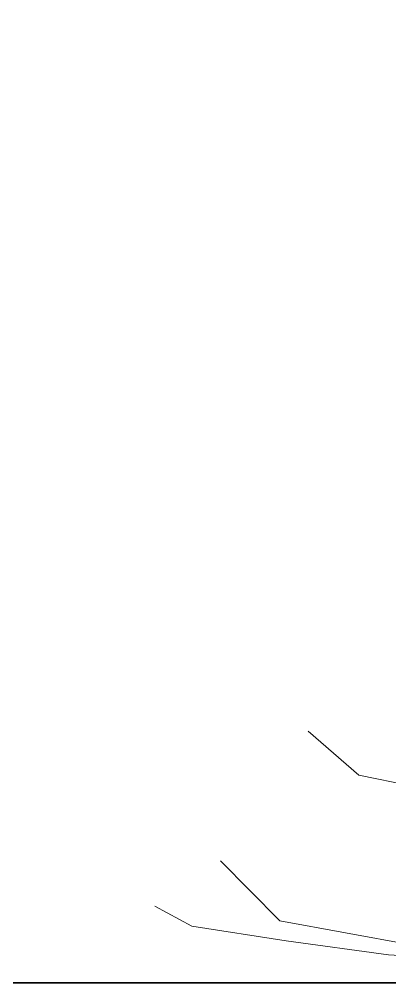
# Model space of a CAD drawing. Header units: millimetres. Extents: x -2481 to 9238, y -476 to 10647.
# Drawn here: x 4549.5 to 4646.1, y 3562.5 to 3813.6 of the extents above; entities that cross this region are included whole.
import ezdxf

# ---------------------------------------------------------------- set-up
doc = ezdxf.new("R2010")
doc.units = ezdxf.units.MM
doc.layers.add('A-murowane', color=3, linetype='Continuous', lineweight=35)
doc.layers.add('Layer1', color=7, linetype='Continuous', lineweight=0)

msp = doc.modelspace()

# ---------------------------------------------------------------- linework, layer by layer
at = {"layer": 'A-murowane'}
msp.add_lwpolyline([(5779.87, 3562.51), (3490.84, 3562.51), (3490.84, 5431.99), (5779.87, 5431.99)], close=True, dxfattribs=at)
at = {"layer": 'Layer1'}
for p, q in [((4638.04, 3616.59), (4624.83, 3628.09)), ((4638.04, 3616.59), (4624.83, 3628.09)), ((4638.04, 3616.59), (4624.83, 3628.09)), ((4638.04, 3616.59), (4624.83, 3628.09)), ((4638.04, 3616.59), (4624.83, 3628.09)), ((4638.04, 3616.59), (4624.83, 3628.09)), ((4638.04, 3616.59), (4624.83, 3628.09)), ((4638.04, 3616.59), (4624.83, 3628.09)), ((4658.29, 3612.43), (4638.04, 3616.59)), ((4658.29, 3612.43), (4638.04, 3616.59)), ((4658.29, 3612.43), (4638.04, 3616.59)), ((4658.29, 3612.43), (4638.04, 3616.59)), ((4658.29, 3612.43), (4638.04, 3616.59)), ((4658.29, 3612.43), (4638.04, 3616.59)), ((4658.29, 3612.43), (4638.04, 3616.59)), ((4658.29, 3612.43), (4638.04, 3616.59)), ((4601.95, 3594.29), (4617.41, 3578.61)), ((4601.95, 3594.29), (4617.41, 3578.61)), ((4601.95, 3594.29), (4617.41, 3578.61)), ((4601.95, 3594.29), (4617.41, 3578.61)), ((4601.95, 3594.29), (4617.41, 3578.61)), ((4601.95, 3594.29), (4617.41, 3578.61)), ((4601.95, 3594.29), (4617.41, 3578.61)), ((4601.95, 3594.29), (4617.41, 3578.61)), ((4594.53, 3577.22), (4584.87, 3582.44)), ((4594.53, 3577.22), (4584.87, 3582.44)), ((4594.53, 3577.22), (4584.87, 3582.44)), ((4594.53, 3577.22), (4584.87, 3582.44)), ((4594.53, 3577.22), (4584.87, 3582.44)), ((4594.53, 3577.22), (4584.87, 3582.44)), ((4594.53, 3577.22), (4584.87, 3582.44)), ((4594.53, 3577.22), (4584.87, 3582.44)), ((4617.41, 3578.61), (4656.45, 3571.46)), ((4617.41, 3578.61), (4656.45, 3571.46)), ((4617.41, 3578.61), (4656.45, 3571.46)), ((4617.41, 3578.61), (4656.45, 3571.46)), ((4617.41, 3578.61), (4656.45, 3571.46)), ((4617.41, 3578.61), (4656.45, 3571.46)), ((4617.41, 3578.61), (4656.45, 3571.46)), ((4617.41, 3578.61), (4656.45, 3571.46)), ((4619.07, 3573.4), (4594.53, 3577.22)), ((4619.07, 3573.4), (4594.53, 3577.22)), ((4619.07, 3573.4), (4594.53, 3577.22)), ((4619.07, 3573.4), (4594.53, 3577.22)), ((4619.07, 3573.4), (4594.53, 3577.22)), ((4619.07, 3573.4), (4594.53, 3577.22)), ((4619.07, 3573.4), (4594.53, 3577.22)), ((4619.07, 3573.4), (4594.53, 3577.22)), ((4645.72, 3569.76), (4619.07, 3573.4)), ((4645.72, 3569.76), (4619.07, 3573.4)), ((4645.72, 3569.76), (4619.07, 3573.4)), ((4645.72, 3569.76), (4619.07, 3573.4)), ((4645.72, 3569.76), (4619.07, 3573.4)), ((4645.72, 3569.76), (4619.07, 3573.4)), ((4645.72, 3569.76), (4619.07, 3573.4)), ((4645.72, 3569.76), (4619.07, 3573.4)), ((4664.41, 3568.79), (4645.72, 3569.76)), ((4664.41, 3568.79), (4645.72, 3569.76)), ((4664.41, 3568.79), (4645.72, 3569.76)), ((4664.41, 3568.79), (4645.72, 3569.76)), ((4664.41, 3568.79), (4645.72, 3569.76)), ((4664.41, 3568.79), (4645.72, 3569.76)), ((4664.41, 3568.79), (4645.72, 3569.76)), ((4664.41, 3568.79), (4645.72, 3569.76))]:
    msp.add_line(p, q, dxfattribs=at)

doc.saveas('drawing.dxf')
